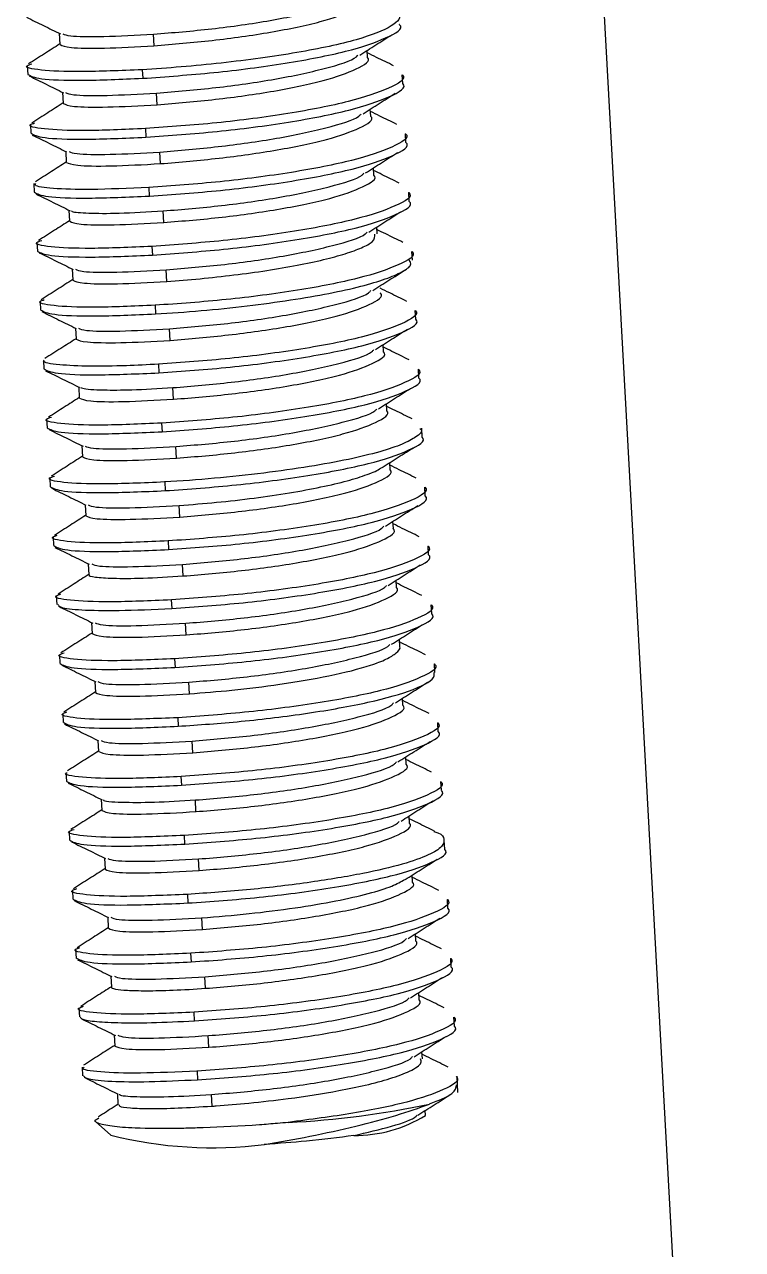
# Model space of a CAD drawing. Header units: millimetres. Extents: x 15 to 589, y 5 to 415.
# Drawn here: x 272.58 to 280.13, y 191.1 to 203.98 of the extents above; entities that cross this region are included whole.
import ezdxf

# ---------------------------------------------------------------- set-up
doc = ezdxf.new("R2010")
doc.units = ezdxf.units.MM

msp = doc.modelspace()

# ---------------------------------------------------------------- linework, layer by layer
at = {"color": 7, "linetype": 'Continuous', "lineweight": 25}
for p, q in [((280.126, 177.608), (278.027, 215.927)), ((272.941, 203.889), (272.947, 203.771)), ((273.937, 203.758), (273.931, 203.88)), ((276.182, 203.637), (276.178, 203.71)), ((272.604, 203.548), (272.609, 203.457)), ((273.813, 203.507), (273.818, 203.416)), ((276.553, 203.363), (276.548, 203.454)), ((272.975, 203.269), (272.981, 203.151)), ((273.971, 203.139), (273.964, 203.261)), ((276.216, 203.018), (276.212, 203.093)), ((272.638, 202.929), (272.643, 202.838)), ((273.847, 202.888), (273.852, 202.797)), ((276.587, 202.743), (276.582, 202.834)), ((273.009, 202.647), (273.015, 202.532)), ((274.005, 202.519), (273.998, 202.641)), ((276.25, 202.398), (276.246, 202.474)), ((272.672, 202.309), (272.677, 202.219)), ((273.881, 202.268), (273.886, 202.177)), ((276.621, 202.124), (276.616, 202.215)), ((273.043, 202.03), (273.049, 201.913)), ((274.039, 201.9), (274.032, 202.022)), ((276.284, 201.78), (276.28, 201.853)), ((272.706, 201.69), (272.711, 201.599)), ((273.915, 201.649), (273.92, 201.558)), ((276.655, 201.505), (276.65, 201.595)), ((273.077, 201.412), (273.083, 201.293)), ((274.073, 201.281), (274.066, 201.403)), ((272.74, 201.071), (272.745, 200.98)), ((273.949, 201.03), (273.954, 200.939)), ((276.689, 200.885), (276.684, 200.976)), ((273.111, 200.79), (273.117, 200.674)), ((274.107, 200.661), (274.1, 200.783)), ((276.352, 200.54), (276.348, 200.617)), ((272.774, 200.451), (272.778, 200.361)), ((273.983, 200.41), (273.988, 200.319)), ((276.723, 200.266), (276.718, 200.357)), ((273.145, 200.171), (273.151, 200.054)), ((274.141, 200.042), (274.134, 200.164)), ((276.386, 199.921), (276.382, 199.996)), ((272.807, 199.832), (272.812, 199.74)), ((274.017, 199.791), (274.022, 199.7)), ((276.757, 199.647), (276.752, 199.738)), ((273.178, 199.554), (273.185, 199.436)), ((274.175, 199.423), (274.168, 199.545)), ((276.42, 199.302), (276.416, 199.375)), ((272.841, 199.213), (272.846, 199.122)), ((274.051, 199.172), (274.056, 199.081)), ((276.79, 199.028), (276.785, 199.118)), ((273.212, 198.933), (273.219, 198.816)), ((274.209, 198.803), (274.202, 198.925)), ((276.454, 198.683), (276.45, 198.758)), ((272.875, 198.594), (272.88, 198.503)), ((274.085, 198.552), (274.09, 198.462)), ((276.824, 198.408), (276.819, 198.499)), ((273.246, 198.312), (273.253, 198.197)), ((274.243, 198.184), (274.236, 198.306)), ((276.488, 198.063), (276.483, 198.139)), ((272.909, 197.974), (272.914, 197.883)), ((274.119, 197.933), (274.124, 197.842)), ((276.858, 197.789), (276.853, 197.88)), ((273.28, 197.695), (273.287, 197.577)), ((274.277, 197.565), (274.27, 197.687)), ((276.521, 197.444), (276.518, 197.517)), ((272.943, 197.355), (272.948, 197.264)), ((274.153, 197.314), (274.158, 197.223)), ((276.892, 197.17), (276.887, 197.26)), ((273.314, 197.076), (273.321, 196.958)), ((274.31, 196.945), (274.304, 197.067)), ((276.555, 196.825), (276.551, 196.899)), ((272.977, 196.736), (272.982, 196.645)), ((274.187, 196.694), (274.192, 196.604)), ((276.926, 196.55), (276.921, 196.641)), ((273.348, 196.454), (273.354, 196.339)), ((274.344, 196.326), (274.338, 196.448)), ((276.589, 196.205), (276.585, 196.281)), ((273.011, 196.116), (273.016, 196.026)), ((274.22, 196.075), (274.225, 195.984)), ((276.96, 195.931), (276.955, 196.022)), ((273.382, 195.836), (273.388, 195.719)), ((274.378, 195.707), (274.372, 195.829)), ((276.623, 195.586), (276.619, 195.66)), ((273.045, 195.497), (273.05, 195.405)), ((274.254, 195.456), (274.259, 195.365)), ((276.994, 195.312), (276.989, 195.402)), ((273.416, 195.218), (273.422, 195.1)), ((274.412, 195.087), (274.406, 195.209)), ((276.657, 194.967), (276.653, 195.04)), ((273.079, 194.878), (273.084, 194.787)), ((274.288, 194.836), (274.293, 194.746)), ((277.028, 194.692), (277.023, 194.783)), ((273.45, 194.597), (273.456, 194.481)), ((274.446, 194.468), (274.439, 194.59)), ((276.691, 194.347), (276.687, 194.423)), ((273.113, 194.258), (273.118, 194.167)), ((274.322, 194.217), (274.327, 194.126)), ((277.062, 194.073), (277.057, 194.164)), ((273.484, 193.977), (273.49, 193.862)), ((274.48, 193.849), (274.473, 193.971)), ((276.725, 193.728), (276.721, 193.804)), ((273.147, 193.639), (273.152, 193.548)), ((274.356, 193.598), (274.361, 193.507)), ((277.096, 193.453), (277.091, 193.545)), ((273.518, 193.36), (273.524, 193.242)), ((274.514, 193.229), (274.507, 193.352)), ((276.759, 193.109), (276.755, 193.182)), ((273.181, 193.02), (273.186, 192.929)), ((274.39, 192.978), (274.395, 192.888)), ((277.134, 192.754), (277.125, 192.925)), ((273.552, 192.741), (273.558, 192.623)), ((274.548, 192.61), (274.541, 192.732)), ((276.792, 192.511), (276.789, 192.564)), ((273.322, 192.447), (273.483, 192.304))]:
    msp.add_line(p, q, dxfattribs=at)
for centre, radius, start, end in [((274.894, 201.754), 9.326, 272.7913, 282.0137), ((276.045, 193.731), 1.43, 269.704, 301.4635), ((274.549, 196.576), 4.403, 255.9958, 277.1589)]:
    msp.add_arc(centre, radius, start, end, dxfattribs=at)
for points, knots in [([(273.932, 203.88), (274.135, 203.897), (274.54, 203.93), (275.18, 204.021), (275.693, 204.132), (275.997, 204.223), (276.037, 204.27), (276.043, 204.277)], [0, 0, 0, 0, 0.23993, 0.479861, 0.719792, 0.959722, 1, 1, 1, 1]), ([(276.383, 204.169), (276.433, 204.147), (276.567, 204.087), (276.47, 203.965), (276.166, 203.844), (275.787, 203.751), (275.444, 203.685), (275.057, 203.626), (274.643, 203.575), (274.217, 203.533), (273.948, 203.516), (273.812, 203.507)], [0, 0, 0, 0, 0.09821, 0.267565, 0.442116, 0.531804, 0.622809, 0.715131, 0.80877, 0.903726, 1, 1, 1, 1]), ([(273.936, 203.758), (274.139, 203.775), (274.546, 203.808), (275.18, 203.898), (275.717, 204.01), (276.049, 204.133), (276.19, 204.22), (276.147, 204.256), (276.147, 204.256)], [0, 0, 0, 0, 0.199492, 0.398984, 0.598478, 0.797971, 0.997465, 1, 1, 1, 1]), ([(272.596, 204.059), (272.656, 204.029), (272.774, 203.971), (272.894, 203.912), (272.954, 203.882)], [0, 0, 0, 0, 0.5002224, 1, 1, 1, 1]), ([(272.977, 203.884), (272.996, 203.876), (273.042, 203.857), (273.382, 203.85), (273.748, 203.87), (273.932, 203.88)], [0, 0, 0, 0, 0.258976, 0.629488, 1, 1, 1, 1]), ([(273.817, 203.416), (274.065, 203.434), (274.562, 203.469), (275.335, 203.57), (275.992, 203.698), (276.398, 203.839), (276.57, 203.94), (276.518, 203.981), (276.517, 203.982)], [0, 0, 0, 0, 0.199498, 0.398998, 0.598496, 0.797996, 0.997496, 1, 1, 1, 1]), ([(276.1, 203.66), (276.156, 203.696), (276.268, 203.767), (276.381, 203.839), (276.437, 203.874)], [0, 0, 0, 0, 0.499873, 1, 1, 1, 1]), ([(272.947, 203.778), (272.893, 203.743), (272.783, 203.673), (272.673, 203.603), (272.617, 203.568)], [0, 0, 0, 0, 0.4884588, 1, 1, 1, 1]), ([(272.949, 203.771), (272.973, 203.759), (273.021, 203.736), (273.385, 203.727), (273.752, 203.748), (273.936, 203.758)], [0, 0, 0, 0, 0.330308, 0.665155, 1, 1, 1, 1]), ([(273.963, 203.261), (274.17, 203.278), (274.582, 203.312), (275.229, 203.404), (275.741, 203.516), (276.04, 203.607), (276.077, 203.654), (276.082, 203.66)], [0, 0, 0, 0, 0.2427, 0.484263, 0.72469, 0.963979, 1, 1, 1, 1]), ([(273.971, 203.139), (274.174, 203.155), (274.581, 203.189), (275.214, 203.279), (275.751, 203.391), (276.083, 203.513), (276.224, 203.6), (276.181, 203.637), (276.181, 203.637)], [0, 0, 0, 0, 0.1994833, 0.3989659, 0.5984494, 0.7979329, 0.997416, 1, 1, 1, 1]), ([(276.457, 203.548), (276.397, 203.578), (276.304, 203.623), (276.212, 203.668), (276.18, 203.684)], [0, 0, 0, 0, 0.649257, 1, 1, 1, 1]), ([(273.812, 203.507), (273.585, 203.497), (273.132, 203.478), (272.72, 203.499), (272.552, 203.534), (272.632, 203.562), (272.652, 203.569)], [0, 0, 0, 0, 0.301508, 0.603015, 0.904523, 1, 1, 1, 1]), ([(272.611, 203.457), (272.64, 203.441), (272.699, 203.407), (273.144, 203.387), (273.593, 203.407), (273.817, 203.416)], [0, 0, 0, 0, 0.330321, 0.665161, 1, 1, 1, 1]), ([(272.625, 203.441), (272.685, 203.412), (272.804, 203.353), (272.924, 203.294), (272.984, 203.264)], [0, 0, 0, 0, 0.500156, 1, 1, 1, 1]), ([(276.546, 203.453), (276.547, 203.453), (276.599, 203.411), (276.427, 203.311), (276.021, 203.17), (275.365, 203.042), (274.592, 202.94), (274.095, 202.905), (273.847, 202.888)], [0, 0, 0, 0, 0.002584, 0.202067, 0.40155, 0.601034, 0.800517, 1, 1, 1, 1]), ([(273.852, 202.797), (274.1, 202.814), (274.596, 202.85), (275.37, 202.951), (276.026, 203.079), (276.432, 203.22), (276.604, 203.32), (276.552, 203.362), (276.551, 203.363)], [0, 0, 0, 0, 0.19948, 0.398959, 0.598438, 0.797918, 0.997397, 1, 1, 1, 1]), ([(273.007, 203.266), (273.026, 203.258), (273.072, 203.238), (273.414, 203.23), (273.78, 203.251), (273.963, 203.261)], [0, 0, 0, 0, 0.268179, 0.634089, 1, 1, 1, 1]), ([(276.136, 203.044), (276.192, 203.08), (276.304, 203.151), (276.417, 203.223), (276.474, 203.259)], [0, 0, 0, 0, 0.4997932, 1, 1, 1, 1]), ([(272.981, 203.157), (272.927, 203.122), (272.817, 203.052), (272.707, 202.982), (272.651, 202.946)], [0, 0, 0, 0, 0.488572, 1, 1, 1, 1]), ([(272.983, 203.151), (273.007, 203.14), (273.055, 203.117), (273.419, 203.108), (273.787, 203.128), (273.971, 203.139)], [0, 0, 0, 0, 0.3306534, 0.6653263, 1, 1, 1, 1]), ([(273.998, 202.641), (274.201, 202.658), (274.607, 202.692), (275.246, 202.782), (275.761, 202.893), (276.068, 202.986), (276.109, 203.035), (276.116, 203.044)], [0, 0, 0, 0, 0.237103, 0.474208, 0.711312, 0.948416, 1, 1, 1, 1]), ([(274.006, 202.519), (274.21, 202.536), (274.617, 202.57), (275.249, 202.66), (275.787, 202.772), (276.118, 202.894), (276.258, 202.981), (276.215, 203.017), (276.215, 203.018)], [0, 0, 0, 0, 0.199581, 0.399163, 0.598744, 0.798325, 0.997907, 1, 1, 1, 1]), ([(276.49, 202.932), (276.43, 202.961), (276.338, 203.006), (276.246, 203.052), (276.213, 203.067)], [0, 0, 0, 0, 0.6481357, 1, 1, 1, 1]), ([(273.847, 202.888), (273.62, 202.878), (273.166, 202.858), (272.755, 202.88), (272.587, 202.914), (272.664, 202.941), (272.681, 202.947)], [0, 0, 0, 0, 0.304297, 0.608594, 0.912892, 1, 1, 1, 1]), ([(272.645, 202.838), (272.674, 202.821), (272.733, 202.787), (273.178, 202.768), (273.627, 202.787), (273.852, 202.797)], [0, 0, 0, 0, 0.330618, 0.665309, 1, 1, 1, 1]), ([(272.657, 202.82), (272.717, 202.791), (272.836, 202.732), (272.956, 202.673), (273.016, 202.644)], [0, 0, 0, 0, 0.5001293, 1, 1, 1, 1]), ([(276.58, 202.834), (276.581, 202.834), (276.633, 202.792), (276.461, 202.692), (276.057, 202.551), (275.401, 202.423), (274.628, 202.321), (274.131, 202.286), (273.883, 202.268)], [0, 0, 0, 0, 0.002093, 0.201674, 0.401256, 0.600838, 0.800419, 1, 1, 1, 1]), ([(273.888, 202.177), (274.136, 202.195), (274.633, 202.23), (275.406, 202.332), (276.062, 202.46), (276.466, 202.601), (276.638, 202.701), (276.586, 202.743), (276.585, 202.743)], [0, 0, 0, 0, 0.1995782, 0.3991569, 0.5987357, 0.7983146, 0.9978935, 1, 1, 1, 1]), ([(273.044, 202.646), (273.063, 202.638), (273.109, 202.618), (273.449, 202.611), (273.815, 202.631), (273.998, 202.641)], [0, 0, 0, 0, 0.260797, 0.630398, 1, 1, 1, 1]), ([(276.162, 202.421), (276.218, 202.457), (276.33, 202.528), (276.442, 202.6), (276.499, 202.636)], [0, 0, 0, 0, 0.4998244, 1, 1, 1, 1]), ([(273.015, 202.536), (272.963, 202.503), (272.854, 202.433), (272.747, 202.365), (272.691, 202.329)], [0, 0, 0, 0, 0.481266, 1, 1, 1, 1]), ([(273.016, 202.532), (273.041, 202.521), (273.089, 202.498), (273.455, 202.489), (273.823, 202.509), (274.006, 202.519)], [0, 0, 0, 0, 0.331095, 0.665548, 1, 1, 1, 1]), ([(274.034, 202.022), (274.237, 202.039), (274.643, 202.072), (275.282, 202.163), (275.795, 202.274), (276.1, 202.365), (276.14, 202.413), (276.146, 202.42)], [0, 0, 0, 0, 0.239113, 0.478226, 0.717338, 0.95645, 1, 1, 1, 1]), ([(274.039, 201.9), (274.242, 201.917), (274.649, 201.95), (275.282, 202.04), (275.82, 202.152), (276.151, 202.275), (276.292, 202.361), (276.249, 202.398), (276.249, 202.398)], [0, 0, 0, 0, 0.199542, 0.399085, 0.598629, 0.798174, 0.997719, 1, 1, 1, 1]), ([(276.515, 202.315), (276.455, 202.344), (276.366, 202.388), (276.277, 202.432), (276.247, 202.446)], [0, 0, 0, 0, 0.6694887, 1, 1, 1, 1]), ([(272.678, 202.219), (272.708, 202.202), (272.768, 202.168), (273.214, 202.149), (273.663, 202.168), (273.888, 202.177)], [0, 0, 0, 0, 0.331133, 0.665568, 1, 1, 1, 1]), ([(273.883, 202.268), (273.669, 202.259), (273.256, 202.241), (272.861, 202.255), (272.674, 202.281), (272.689, 202.304), (272.694, 202.311)], [0, 0, 0, 0, 0.313823, 0.608284, 0.883346, 1, 1, 1, 1]), ([(272.697, 202.2), (272.757, 202.171), (272.876, 202.112), (272.995, 202.053), (273.055, 202.024)], [0, 0, 0, 0, 0.500215, 1, 1, 1, 1]), ([(276.614, 202.215), (276.615, 202.215), (276.667, 202.173), (276.495, 202.073), (276.09, 201.932), (275.433, 201.804), (274.66, 201.702), (274.163, 201.667), (273.915, 201.649)], [0, 0, 0, 0, 0.00222, 0.201775, 0.40133, 0.600887, 0.800442, 1, 1, 1, 1]), ([(273.92, 201.558), (274.168, 201.576), (274.665, 201.611), (275.438, 201.712), (276.095, 201.84), (276.5, 201.981), (276.672, 202.082), (276.62, 202.123), (276.619, 202.124)], [0, 0, 0, 0, 0.1995571, 0.3991157, 0.5986747, 0.7982339, 0.9977929, 1, 1, 1, 1]), ([(273.069, 202.024), (273.07, 202.021), (273.079, 202.009), (273.24, 201.997), (273.555, 201.994), (273.871, 202.013), (274.034, 202.022)], [0, 0, 0, 0, 0.0811991, 0.3692098, 0.6754873, 1, 1, 1, 1]), ([(276.197, 201.8), (276.253, 201.835), (276.364, 201.906), (276.477, 201.978), (276.533, 202.014)], [0, 0, 0, 0, 0.4998748, 1, 1, 1, 1]), ([(273.049, 201.919), (272.996, 201.885), (272.887, 201.816), (272.778, 201.746), (272.722, 201.711)], [0, 0, 0, 0, 0.484322, 1, 1, 1, 1]), ([(273.051, 201.913), (273.075, 201.901), (273.123, 201.878), (273.487, 201.869), (273.855, 201.89), (274.039, 201.9)], [0, 0, 0, 0, 0.330418, 0.665209, 1, 1, 1, 1]), ([(276.554, 201.691), (276.494, 201.721), (276.403, 201.766), (276.312, 201.81), (276.281, 201.826)], [0, 0, 0, 0, 0.658846, 1, 1, 1, 1]), ([(273.915, 201.649), (273.688, 201.639), (273.234, 201.62), (272.821, 201.641), (272.654, 201.677), (272.736, 201.705), (272.756, 201.712)], [0, 0, 0, 0, 0.299721, 0.599444, 0.899167, 1, 1, 1, 1]), ([(274.066, 201.403), (274.269, 201.42), (274.675, 201.453), (275.315, 201.544), (275.828, 201.655), (276.132, 201.746), (276.172, 201.793), (276.178, 201.799)], [0, 0, 0, 0, 0.240051, 0.480099, 0.720148, 0.960195, 1, 1, 1, 1]), ([(274.072, 201.281), (274.187, 201.289), (274.415, 201.307), (274.776, 201.347), (275.124, 201.394), (275.445, 201.449), (275.725, 201.509), (275.956, 201.571), (276.127, 201.635), (276.263, 201.706), (276.26, 201.752), (276.259, 201.778)], [0, 0, 0, 0, 0.115308, 0.228547, 0.339717, 0.448819, 0.555851, 0.660813, 0.763705, 0.864524, 1, 1, 1, 1]), ([(272.713, 201.599), (272.742, 201.582), (272.801, 201.549), (273.246, 201.529), (273.695, 201.548), (273.92, 201.558)], [0, 0, 0, 0, 0.330444, 0.6652213, 1, 1, 1, 1]), ([(272.73, 201.583), (272.789, 201.553), (272.908, 201.495), (273.028, 201.436), (273.088, 201.406)], [0, 0, 0, 0, 0.500186, 1, 1, 1, 1]), ([(276.648, 201.595), (276.648, 201.595), (276.701, 201.553), (276.528, 201.453), (276.122, 201.312), (275.466, 201.184), (274.692, 201.082), (274.196, 201.047), (273.948, 201.03)], [0, 0, 0, 0, 0.002763, 0.202211, 0.401659, 0.601106, 0.800553, 1, 1, 1, 1]), ([(273.952, 200.939), (274.111, 200.949), (274.424, 200.97), (274.915, 201.021), (275.374, 201.083), (275.782, 201.153), (276.12, 201.228), (276.381, 201.306), (276.55, 201.381), (276.656, 201.449), (276.632, 201.487), (276.622, 201.503)], [0, 0, 0, 0, 0.129624, 0.25528, 0.376965, 0.494679, 0.608418, 0.718183, 0.823969, 0.925778, 1, 1, 1, 1]), ([(273.083, 201.3), (273.028, 201.265), (272.917, 201.194), (272.807, 201.124), (272.751, 201.088)], [0, 0, 0, 0, 0.4908068, 1, 1, 1, 1]), ([(273.11, 201.408), (273.129, 201.4), (273.175, 201.38), (273.517, 201.372), (273.883, 201.393), (274.066, 201.403)], [0, 0, 0, 0, 0.264907, 0.632454, 1, 1, 1, 1]), ([(276.239, 201.186), (276.295, 201.222), (276.408, 201.293), (276.521, 201.365), (276.577, 201.401)], [0, 0, 0, 0, 0.499819, 1, 1, 1, 1]), ([(273.085, 201.294), (273.109, 201.282), (273.157, 201.259), (273.521, 201.25), (273.888, 201.27), (274.072, 201.281)], [0, 0, 0, 0, 0.330371, 0.665186, 1, 1, 1, 1]), ([(274.099, 200.783), (274.302, 200.8), (274.708, 200.833), (275.347, 200.924), (275.862, 201.035), (276.169, 201.128), (276.21, 201.177), (276.218, 201.185)], [0, 0, 0, 0, 0.23718, 0.474362, 0.711543, 0.948725, 1, 1, 1, 1]), ([(276.595, 201.071), (276.535, 201.101), (276.442, 201.147), (276.349, 201.192), (276.315, 201.209)], [0, 0, 0, 0, 0.642438, 1, 1, 1, 1]), ([(273.948, 201.03), (273.721, 201.02), (273.267, 201.001), (272.856, 201.022), (272.688, 201.056), (272.766, 201.083), (272.783, 201.09)], [0, 0, 0, 0, 0.304076, 0.60815, 0.912225, 1, 1, 1, 1]), ([(274.108, 200.661), (274.311, 200.678), (274.718, 200.712), (275.351, 200.802), (275.888, 200.914), (276.219, 201.036), (276.36, 201.123), (276.317, 201.159), (276.317, 201.16)], [0, 0, 0, 0, 0.199544, 0.39909, 0.598636, 0.798181, 0.997726, 1, 1, 1, 1]), ([(272.747, 200.98), (272.776, 200.963), (272.835, 200.93), (273.279, 200.91), (273.728, 200.929), (273.952, 200.939)], [0, 0, 0, 0, 0.330353, 0.665176, 1, 1, 1, 1]), ([(272.758, 200.964), (272.817, 200.934), (272.937, 200.875), (273.057, 200.816), (273.117, 200.787)], [0, 0, 0, 0, 0.500127, 1, 1, 1, 1]), ([(276.682, 200.976), (276.683, 200.976), (276.735, 200.934), (276.563, 200.834), (276.158, 200.693), (275.502, 200.565), (274.729, 200.463), (274.232, 200.428), (273.984, 200.41)], [0, 0, 0, 0, 0.002274, 0.201819, 0.401364, 0.600909, 0.800454, 1, 1, 1, 1]), ([(273.143, 200.789), (273.162, 200.78), (273.208, 200.76), (273.55, 200.753), (273.916, 200.773), (274.099, 200.783)], [0, 0, 0, 0, 0.267515, 0.633759, 1, 1, 1, 1]), ([(273.989, 200.319), (274.237, 200.337), (274.734, 200.372), (275.507, 200.474), (276.163, 200.602), (276.568, 200.743), (276.74, 200.843), (276.688, 200.885), (276.687, 200.885)], [0, 0, 0, 0, 0.19954, 0.399081, 0.59862, 0.79816, 0.9977, 1, 1, 1, 1]), ([(273.117, 200.678), (273.064, 200.644), (272.955, 200.575), (272.846, 200.506), (272.79, 200.47)], [0, 0, 0, 0, 0.483848, 1, 1, 1, 1]), ([(273.118, 200.674), (273.142, 200.663), (273.191, 200.64), (273.556, 200.631), (273.924, 200.651), (274.108, 200.661)], [0, 0, 0, 0, 0.33108, 0.66554, 1, 1, 1, 1]), ([(276.267, 200.565), (276.323, 200.601), (276.435, 200.672), (276.548, 200.744), (276.604, 200.78)], [0, 0, 0, 0, 0.4997986, 1, 1, 1, 1]), ([(274.135, 200.164), (274.338, 200.181), (274.744, 200.214), (275.383, 200.305), (275.897, 200.416), (276.203, 200.508), (276.243, 200.557), (276.25, 200.565)], [0, 0, 0, 0, 0.238035, 0.47607, 0.714105, 0.952139, 1, 1, 1, 1]), ([(274.142, 200.042), (274.345, 200.059), (274.752, 200.092), (275.385, 200.182), (275.922, 200.294), (276.253, 200.417), (276.394, 200.504), (276.351, 200.54), (276.351, 200.54)], [0, 0, 0, 0, 0.199592, 0.399185, 0.598777, 0.798371, 0.997965, 1, 1, 1, 1]), ([(276.619, 200.457), (276.559, 200.486), (276.469, 200.531), (276.379, 200.575), (276.349, 200.59)], [0, 0, 0, 0, 0.66319, 1, 1, 1, 1]), ([(273.984, 200.41), (273.869, 200.404), (273.606, 200.391), (273.231, 200.387), (272.904, 200.402), (272.763, 200.428), (272.779, 200.449), (272.781, 200.452)], [0, 0, 0, 0, 0.16683, 0.381533, 0.643937, 0.953837, 1, 1, 1, 1]), ([(272.78, 200.361), (272.81, 200.344), (272.87, 200.31), (273.315, 200.291), (273.764, 200.31), (273.989, 200.319)], [0, 0, 0, 0, 0.331057, 0.66553, 1, 1, 1, 1]), ([(272.796, 200.342), (272.856, 200.313), (272.975, 200.254), (273.095, 200.195), (273.155, 200.166)], [0, 0, 0, 0, 0.500196, 1, 1, 1, 1]), ([(276.716, 200.357), (276.717, 200.356), (276.769, 200.315), (276.597, 200.215), (276.192, 200.074), (275.536, 199.946), (274.763, 199.844), (274.266, 199.809), (274.018, 199.791)], [0, 0, 0, 0, 0.001974, 0.201579, 0.401184, 0.600789, 0.800394, 1, 1, 1, 1]), ([(273.165, 200.166), (273.171, 200.163), (273.196, 200.149), (273.371, 200.138), (273.701, 200.139), (273.984, 200.155), (274.135, 200.164)], [0, 0, 0, 0, 0.1013476, 0.4368347, 0.6988344, 1, 1, 1, 1]), ([(274.023, 199.7), (274.271, 199.718), (274.768, 199.753), (275.541, 199.855), (276.197, 199.982), (276.602, 200.124), (276.774, 200.224), (276.722, 200.265), (276.721, 200.266)], [0, 0, 0, 0, 0.1995947, 0.3991894, 0.5987847, 0.7983812, 0.9979777, 1, 1, 1, 1]), ([(276.297, 199.942), (276.353, 199.977), (276.464, 200.049), (276.577, 200.12), (276.633, 200.156)], [0, 0, 0, 0, 0.499871, 1, 1, 1, 1]), ([(273.151, 200.06), (273.098, 200.026), (272.99, 199.957), (272.882, 199.889), (272.826, 199.853)], [0, 0, 0, 0, 0.481608, 1, 1, 1, 1]), ([(273.152, 200.054), (273.176, 200.043), (273.225, 200.02), (273.59, 200.011), (273.958, 200.032), (274.142, 200.042)], [0, 0, 0, 0, 0.330773, 0.665385, 1, 1, 1, 1]), ([(274.169, 199.545), (274.372, 199.562), (274.778, 199.595), (275.417, 199.686), (275.931, 199.797), (276.234, 199.887), (276.274, 199.934), (276.28, 199.941)], [0, 0, 0, 0, 0.2400696, 0.4801393, 0.7202078, 0.960277, 1, 1, 1, 1]), ([(274.173, 199.423), (274.377, 199.439), (274.783, 199.473), (275.417, 199.563), (275.955, 199.675), (276.287, 199.797), (276.428, 199.884), (276.385, 199.921), (276.384, 199.921)], [0, 0, 0, 0, 0.199476, 0.398952, 0.598428, 0.797905, 0.997382, 1, 1, 1, 1]), ([(276.652, 199.835), (276.592, 199.865), (276.502, 199.909), (276.413, 199.953), (276.383, 199.968)], [0, 0, 0, 0, 0.667307, 1, 1, 1, 1]), ([(274.018, 199.791), (273.791, 199.781), (273.337, 199.762), (272.924, 199.783), (272.756, 199.818), (272.837, 199.847), (272.858, 199.854)], [0, 0, 0, 0, 0.2997225, 0.5994462, 0.8991714, 1, 1, 1, 1]), ([(272.814, 199.741), (272.844, 199.724), (272.903, 199.69), (273.349, 199.671), (273.798, 199.69), (274.023, 199.7)], [0, 0, 0, 0, 0.330797, 0.6653969, 1, 1, 1, 1]), ([(272.833, 199.724), (272.893, 199.694), (273.012, 199.636), (273.131, 199.577), (273.191, 199.547)], [0, 0, 0, 0, 0.500214, 1, 1, 1, 1]), ([(276.734, 199.736), (276.74, 199.73), (276.769, 199.703), (276.695, 199.646), (276.56, 199.569), (276.319, 199.488), (275.988, 199.408), (275.571, 199.331), (275.088, 199.263), (274.56, 199.206), (274.222, 199.183), (274.049, 199.172)], [0, 0, 0, 0, 0.028227, 0.130787, 0.238757, 0.352134, 0.470914, 0.595095, 0.724671, 0.859641, 1, 1, 1, 1]), ([(274.054, 199.081), (274.303, 199.098), (274.799, 199.134), (275.573, 199.235), (276.23, 199.363), (276.635, 199.504), (276.807, 199.604), (276.755, 199.646), (276.755, 199.647)], [0, 0, 0, 0, 0.199482, 0.398964, 0.598445, 0.797927, 0.99741, 1, 1, 1, 1]), ([(273.214, 199.549), (273.233, 199.541), (273.279, 199.522), (273.619, 199.514), (273.986, 199.535), (274.169, 199.545)], [0, 0, 0, 0, 0.2602933, 0.6301475, 1, 1, 1, 1]), ([(276.338, 199.325), (276.394, 199.361), (276.506, 199.432), (276.619, 199.504), (276.675, 199.539)], [0, 0, 0, 0, 0.499868, 1, 1, 1, 1]), ([(273.184, 199.442), (273.13, 199.408), (273.02, 199.338), (272.91, 199.268), (272.854, 199.232)], [0, 0, 0, 0, 0.4889155, 1, 1, 1, 1]), ([(273.186, 199.436), (273.21, 199.424), (273.258, 199.401), (273.622, 199.392), (273.99, 199.412), (274.173, 199.423)], [0, 0, 0, 0, 0.3302884, 0.6651448, 1, 1, 1, 1]), ([(274.201, 198.925), (274.331, 198.936), (274.586, 198.955), (274.988, 199.001), (275.363, 199.056), (275.697, 199.118), (275.976, 199.183), (276.183, 199.25), (276.301, 199.298), (276.329, 199.323), (276.332, 199.326)], [0, 0, 0, 0, 0.1545653, 0.3044252, 0.4495754, 0.5900157, 0.7257432, 0.8567543, 0.983049, 1, 1, 1, 1]), ([(274.209, 198.803), (274.412, 198.82), (274.818, 198.854), (275.452, 198.944), (275.989, 199.056), (276.321, 199.178), (276.462, 199.265), (276.419, 199.302), (276.418, 199.302)], [0, 0, 0, 0, 0.199495, 0.398991, 0.5984872, 0.7979839, 0.9974793, 1, 1, 1, 1]), ([(276.695, 199.213), (276.635, 199.242), (276.542, 199.288), (276.45, 199.333), (276.417, 199.349)], [0, 0, 0, 0, 0.64689, 1, 1, 1, 1]), ([(274.049, 199.172), (273.823, 199.162), (273.369, 199.143), (272.957, 199.164), (272.79, 199.199), (272.87, 199.227), (272.889, 199.233)], [0, 0, 0, 0, 0.3017039, 0.6034088, 0.9051126, 1, 1, 1, 1]), ([(272.848, 199.122), (272.878, 199.105), (272.937, 199.072), (273.381, 199.052), (273.83, 199.071), (274.054, 199.081)], [0, 0, 0, 0, 0.330294, 0.665147, 1, 1, 1, 1]), ([(276.784, 199.118), (276.784, 199.118), (276.836, 199.076), (276.664, 198.976), (276.259, 198.835), (275.603, 198.707), (274.829, 198.605), (274.333, 198.57), (274.085, 198.552)], [0, 0, 0, 0, 0.002521, 0.202016, 0.401512, 0.601009, 0.800505, 1, 1, 1, 1]), ([(272.862, 199.106), (272.921, 199.077), (273.04, 199.018), (273.161, 198.959), (273.221, 198.929)], [0, 0, 0, 0, 0.50015, 1, 1, 1, 1]), ([(274.089, 198.462), (274.338, 198.479), (274.834, 198.514), (275.607, 198.616), (276.264, 198.744), (276.669, 198.885), (276.841, 198.985), (276.789, 199.027), (276.789, 199.027)], [0, 0, 0, 0, 0.1994909, 0.3989813, 0.5984731, 0.7979641, 0.9974553, 1, 1, 1, 1]), ([(273.244, 198.931), (273.264, 198.922), (273.31, 198.903), (273.651, 198.895), (274.018, 198.915), (274.201, 198.925)], [0, 0, 0, 0, 0.2685497, 0.634273, 1, 1, 1, 1]), ([(276.372, 198.709), (276.429, 198.744), (276.541, 198.816), (276.654, 198.888), (276.71, 198.924)], [0, 0, 0, 0, 0.499797, 1, 1, 1, 1]), ([(273.218, 198.821), (273.165, 198.787), (273.055, 198.717), (272.945, 198.647), (272.889, 198.611)], [0, 0, 0, 0, 0.487554, 1, 1, 1, 1]), ([(273.22, 198.816), (273.244, 198.805), (273.293, 198.782), (273.657, 198.773), (274.025, 198.793), (274.209, 198.803)], [0, 0, 0, 0, 0.3307568, 0.6653773, 1, 1, 1, 1]), ([(276.727, 198.596), (276.667, 198.626), (276.575, 198.671), (276.483, 198.716), (276.451, 198.732)], [0, 0, 0, 0, 0.648594, 1, 1, 1, 1]), ([(274.085, 198.552), (273.858, 198.543), (273.404, 198.523), (272.992, 198.544), (272.824, 198.579), (272.901, 198.606), (272.919, 198.612)], [0, 0, 0, 0, 0.304104, 0.608208, 0.912312, 1, 1, 1, 1]), ([(274.236, 198.306), (274.439, 198.323), (274.844, 198.356), (275.483, 198.447), (275.999, 198.558), (276.305, 198.651), (276.346, 198.7), (276.353, 198.708)], [0, 0, 0, 0, 0.237223, 0.474446, 0.711669, 0.948892, 1, 1, 1, 1]), ([(274.244, 198.184), (274.447, 198.201), (274.854, 198.234), (275.487, 198.325), (276.024, 198.436), (276.355, 198.559), (276.496, 198.646), (276.453, 198.682), (276.452, 198.683)], [0, 0, 0, 0, 0.1995863, 0.3991725, 0.5987586, 0.7983457, 0.9979324, 1, 1, 1, 1]), ([(272.882, 198.503), (272.912, 198.486), (272.971, 198.452), (273.416, 198.433), (273.865, 198.452), (274.089, 198.462)], [0, 0, 0, 0, 0.330719, 0.6653588, 1, 1, 1, 1]), ([(272.894, 198.485), (272.954, 198.456), (273.074, 198.397), (273.194, 198.338), (273.254, 198.308)], [0, 0, 0, 0, 0.500147, 1, 1, 1, 1]), ([(276.818, 198.499), (276.818, 198.498), (276.871, 198.457), (276.699, 198.357), (276.294, 198.216), (275.638, 198.088), (274.865, 197.986), (274.369, 197.951), (274.12, 197.933)], [0, 0, 0, 0, 0.002067, 0.201654, 0.40124, 0.600827, 0.800413, 1, 1, 1, 1]), ([(274.125, 197.842), (274.374, 197.86), (274.87, 197.895), (275.643, 197.997), (276.299, 198.125), (276.704, 198.266), (276.876, 198.366), (276.823, 198.408), (276.823, 198.408)], [0, 0, 0, 0, 0.199585, 0.39917, 0.598755, 0.798339, 0.997925, 1, 1, 1, 1]), ([(273.282, 198.31), (273.301, 198.302), (273.347, 198.283), (273.687, 198.276), (274.053, 198.296), (274.236, 198.306)], [0, 0, 0, 0, 0.26051, 0.630256, 1, 1, 1, 1]), ([(276.399, 198.085), (276.455, 198.121), (276.567, 198.192), (276.679, 198.264), (276.735, 198.3)], [0, 0, 0, 0, 0.499835, 1, 1, 1, 1]), ([(273.252, 198.201), (273.2, 198.168), (273.092, 198.098), (272.984, 198.03), (272.928, 197.994)], [0, 0, 0, 0, 0.480957, 1, 1, 1, 1]), ([(273.258, 198.197), (273.256, 198.196), (273.24, 198.186), (273.312, 198.171), (273.495, 198.158), (273.81, 198.158), (274.097, 198.175), (274.244, 198.184)], [0, 0, 0, 0, 0.023439, 0.248484, 0.486267, 0.736777, 1, 1, 1, 1]), ([(274.271, 197.687), (274.474, 197.704), (274.88, 197.737), (275.519, 197.828), (276.033, 197.939), (276.337, 198.03), (276.377, 198.077), (276.383, 198.085)], [0, 0, 0, 0, 0.239402, 0.478805, 0.718206, 0.957609, 1, 1, 1, 1]), ([(276.752, 197.979), (276.692, 198.009), (276.603, 198.053), (276.514, 198.096), (276.485, 198.111)], [0, 0, 0, 0, 0.670308, 1, 1, 1, 1]), ([(274.12, 197.933), (273.893, 197.923), (273.44, 197.904), (273.026, 197.925), (272.858, 197.96), (272.938, 197.988), (272.958, 197.995)], [0, 0, 0, 0, 0.3006811, 0.6013625, 0.9020443, 1, 1, 1, 1]), ([(274.276, 197.565), (274.479, 197.581), (274.886, 197.615), (275.519, 197.705), (276.057, 197.817), (276.389, 197.939), (276.53, 198.026), (276.487, 198.063), (276.486, 198.063)], [0, 0, 0, 0, 0.199535, 0.399071, 0.598608, 0.798145, 0.997683, 1, 1, 1, 1]), ([(272.927, 197.884), (272.932, 197.874), (272.943, 197.849), (273.161, 197.825), (273.55, 197.816), (273.93, 197.833), (274.125, 197.842)], [0, 0, 0, 0, 0.188592, 0.443302, 0.71378, 1, 1, 1, 1]), ([(272.935, 197.865), (272.995, 197.836), (273.113, 197.777), (273.233, 197.718), (273.293, 197.689)], [0, 0, 0, 0, 0.500232, 1, 1, 1, 1]), ([(276.852, 197.88), (276.852, 197.88), (276.904, 197.838), (276.732, 197.738), (276.327, 197.597), (275.67, 197.469), (274.897, 197.367), (274.4, 197.331), (274.152, 197.314)], [0, 0, 0, 0, 0.002258, 0.201804, 0.40135, 0.600899, 0.800449, 1, 1, 1, 1]), ([(274.157, 197.223), (274.405, 197.24), (274.902, 197.276), (275.675, 197.377), (276.332, 197.505), (276.737, 197.646), (276.909, 197.746), (276.857, 197.788), (276.857, 197.788)], [0, 0, 0, 0, 0.1995382, 0.3990765, 0.5986154, 0.7981547, 0.997694, 1, 1, 1, 1]), ([(273.286, 197.584), (273.233, 197.55), (273.123, 197.48), (273.014, 197.411), (272.958, 197.375)], [0, 0, 0, 0, 0.485794, 1, 1, 1, 1]), ([(273.288, 197.578), (273.312, 197.566), (273.36, 197.543), (273.724, 197.534), (274.092, 197.554), (274.276, 197.565)], [0, 0, 0, 0, 0.330347, 0.665173, 1, 1, 1, 1]), ([(273.318, 197.691), (273.337, 197.683), (273.383, 197.663), (273.722, 197.656), (274.088, 197.677), (274.271, 197.687)], [0, 0, 0, 0, 0.256488, 0.628246, 1, 1, 1, 1]), ([(276.436, 197.466), (276.492, 197.501), (276.604, 197.572), (276.716, 197.644), (276.773, 197.679)], [0, 0, 0, 0, 0.4998878, 1, 1, 1, 1]), ([(274.303, 197.067), (274.506, 197.084), (274.912, 197.118), (275.552, 197.209), (276.066, 197.32), (276.37, 197.411), (276.411, 197.458), (276.417, 197.466)], [0, 0, 0, 0, 0.239556, 0.479109, 0.718661, 0.958208, 1, 1, 1, 1]), ([(274.309, 196.945), (274.456, 196.957), (274.766, 196.981), (275.284, 197.045), (275.807, 197.134), (276.175, 197.227), (276.39, 197.31), (276.49, 197.375), (276.534, 197.421), (276.52, 197.443), (276.519, 197.444)], [0, 0, 0, 0, 0.146176, 0.3074698, 0.4838435, 0.6752587, 0.7771001, 0.8827428, 0.9921889, 1, 1, 1, 1]), ([(276.793, 197.356), (276.733, 197.385), (276.641, 197.43), (276.55, 197.475), (276.519, 197.491)], [0, 0, 0, 0, 0.655874, 1, 1, 1, 1]), ([(274.152, 197.314), (273.925, 197.304), (273.472, 197.285), (273.059, 197.306), (272.891, 197.341), (272.973, 197.369), (272.993, 197.376)], [0, 0, 0, 0, 0.300349, 0.600698, 0.901048, 1, 1, 1, 1]), ([(272.95, 197.264), (272.979, 197.247), (273.039, 197.213), (273.483, 197.194), (273.932, 197.213), (274.157, 197.223)], [0, 0, 0, 0, 0.330373, 0.665186, 1, 1, 1, 1]), ([(272.966, 197.248), (273.026, 197.218), (273.145, 197.16), (273.265, 197.1), (273.325, 197.071)], [0, 0, 0, 0, 0.500179, 1, 1, 1, 1]), ([(276.885, 197.26), (276.886, 197.259), (276.938, 197.218), (276.766, 197.117), (276.36, 196.976), (275.703, 196.849), (274.93, 196.747), (274.433, 196.712), (274.185, 196.694)], [0, 0, 0, 0, 0.002741, 0.202193, 0.401645, 0.601098, 0.800549, 1, 1, 1, 1]), ([(273.347, 197.073), (273.366, 197.064), (273.412, 197.045), (273.754, 197.037), (274.12, 197.057), (274.303, 197.067)], [0, 0, 0, 0, 0.266133, 0.633067, 1, 1, 1, 1]), ([(274.19, 196.604), (274.409, 196.619), (274.856, 196.65), (275.573, 196.738), (276.225, 196.855), (276.705, 196.992), (276.896, 197.102), (276.884, 197.158), (276.882, 197.169)], [0, 0, 0, 0, 0.1772032, 0.3607235, 0.5505546, 0.7466878, 0.9491174, 1, 1, 1, 1]), ([(276.476, 196.851), (276.533, 196.887), (276.645, 196.958), (276.758, 197.03), (276.814, 197.066)], [0, 0, 0, 0, 0.499812, 1, 1, 1, 1]), ([(273.32, 196.964), (273.266, 196.93), (273.155, 196.859), (273.045, 196.789), (272.989, 196.753)], [0, 0, 0, 0, 0.490277, 1, 1, 1, 1]), ([(273.322, 196.958), (273.346, 196.947), (273.394, 196.924), (273.758, 196.915), (274.126, 196.935), (274.309, 196.945)], [0, 0, 0, 0, 0.33044, 0.66522, 1, 1, 1, 1]), ([(274.337, 196.448), (274.539, 196.465), (274.945, 196.498), (275.584, 196.589), (276.1, 196.699), (276.407, 196.792), (276.448, 196.841), (276.455, 196.85)], [0, 0, 0, 0, 0.2371136, 0.4742296, 0.7113454, 0.9484624, 1, 1, 1, 1]), ([(274.346, 196.326), (274.549, 196.343), (274.956, 196.376), (275.588, 196.467), (276.126, 196.578), (276.457, 196.701), (276.597, 196.788), (276.555, 196.824), (276.554, 196.825)], [0, 0, 0, 0, 0.199558, 0.399117, 0.598675, 0.798234, 0.997791, 1, 1, 1, 1]), ([(276.832, 196.737), (276.772, 196.766), (276.679, 196.812), (276.586, 196.857), (276.553, 196.874)], [0, 0, 0, 0, 0.643669, 1, 1, 1, 1]), ([(274.185, 196.694), (273.959, 196.685), (273.505, 196.665), (273.094, 196.687), (272.926, 196.721), (273.003, 196.748), (273.02, 196.754)], [0, 0, 0, 0, 0.304202, 0.608402, 0.912604, 1, 1, 1, 1]), ([(272.984, 196.645), (273.013, 196.628), (273.073, 196.594), (273.517, 196.575), (273.966, 196.594), (274.19, 196.604)], [0, 0, 0, 0, 0.330415, 0.665207, 1, 1, 1, 1]), ([(272.995, 196.628), (273.055, 196.599), (273.174, 196.54), (273.295, 196.481), (273.355, 196.451)], [0, 0, 0, 0, 0.50013, 1, 1, 1, 1]), ([(276.92, 196.641), (276.92, 196.64), (276.972, 196.599), (276.8, 196.499), (276.396, 196.358), (275.74, 196.23), (274.967, 196.128), (274.47, 196.093), (274.222, 196.075)], [0, 0, 0, 0, 0.002208, 0.201766, 0.401325, 0.600883, 0.800442, 1, 1, 1, 1]), ([(274.227, 195.984), (274.475, 196.002), (274.972, 196.037), (275.745, 196.139), (276.401, 196.267), (276.805, 196.408), (276.977, 196.508), (276.925, 196.55), (276.924, 196.55)], [0, 0, 0, 0, 0.199555, 0.399108, 0.598662, 0.798215, 0.997769, 1, 1, 1, 1]), ([(273.381, 196.453), (273.401, 196.445), (273.446, 196.425), (273.787, 196.418), (274.154, 196.438), (274.337, 196.448)], [0, 0, 0, 0, 0.265527, 0.632763, 1, 1, 1, 1]), ([(276.503, 196.229), (276.559, 196.265), (276.671, 196.336), (276.784, 196.408), (276.841, 196.444)], [0, 0, 0, 0, 0.499808, 1, 1, 1, 1]), ([(273.354, 196.343), (273.302, 196.309), (273.193, 196.24), (273.085, 196.171), (273.029, 196.135)], [0, 0, 0, 0, 0.482869, 1, 1, 1, 1]), ([(273.356, 196.339), (273.38, 196.328), (273.429, 196.304), (273.794, 196.295), (274.162, 196.316), (274.346, 196.326)], [0, 0, 0, 0, 0.331128, 0.665566, 1, 1, 1, 1]), ([(274.373, 195.829), (274.576, 195.846), (274.981, 195.879), (275.62, 195.97), (276.135, 196.081), (276.44, 196.173), (276.48, 196.221), (276.487, 196.229)], [0, 0, 0, 0, 0.238358, 0.476716, 0.715073, 0.95343, 1, 1, 1, 1]), ([(274.379, 195.707), (274.582, 195.723), (274.989, 195.757), (275.622, 195.847), (276.16, 195.959), (276.491, 196.081), (276.632, 196.168), (276.589, 196.205), (276.588, 196.205)], [0, 0, 0, 0, 0.1995846, 0.3991704, 0.5987558, 0.7983428, 0.9979297, 1, 1, 1, 1]), ([(276.856, 196.122), (276.796, 196.151), (276.706, 196.195), (276.617, 196.239), (276.587, 196.254)], [0, 0, 0, 0, 0.665161, 1, 1, 1, 1]), ([(274.222, 196.075), (274.005, 196.066), (273.568, 196.046), (273.16, 196.065), (272.973, 196.093), (273.019, 196.115), (273.023, 196.116)], [0, 0, 0, 0, 0.318617, 0.641745, 0.969383, 1, 1, 1, 1]), ([(273.017, 196.026), (273.047, 196.009), (273.107, 195.975), (273.553, 195.955), (274.002, 195.975), (274.227, 195.984)], [0, 0, 0, 0, 0.331112, 0.665557, 1, 1, 1, 1]), ([(276.954, 196.022), (276.954, 196.021), (277.006, 195.98), (276.835, 195.88), (276.43, 195.738), (275.773, 195.61), (275, 195.509), (274.503, 195.473), (274.255, 195.456)], [0, 0, 0, 0, 0.0020098, 0.2016079, 0.4012053, 0.6008032, 0.800401, 1, 1, 1, 1]), ([(273.035, 196.007), (273.094, 195.977), (273.213, 195.919), (273.333, 195.86), (273.393, 195.83)], [0, 0, 0, 0, 0.50021, 1, 1, 1, 1]), ([(274.26, 195.365), (274.508, 195.383), (275.005, 195.418), (275.778, 195.519), (276.435, 195.647), (276.839, 195.788), (277.011, 195.888), (276.959, 195.93), (276.959, 195.93)], [0, 0, 0, 0, 0.199587, 0.399175, 0.598765, 0.798353, 0.997942, 1, 1, 1, 1]), ([(273.405, 195.83), (273.405, 195.829), (273.396, 195.816), (273.579, 195.804), (273.91, 195.802), (274.222, 195.82), (274.373, 195.829)], [0, 0, 0, 0, 0.036345, 0.378589, 0.699821, 1, 1, 1, 1]), ([(276.535, 195.606), (276.59, 195.642), (276.702, 195.713), (276.814, 195.785), (276.871, 195.821)], [0, 0, 0, 0, 0.499868, 1, 1, 1, 1]), ([(273.388, 195.725), (273.336, 195.691), (273.227, 195.622), (273.119, 195.553), (273.063, 195.518)], [0, 0, 0, 0, 0.482287, 1, 1, 1, 1]), ([(273.39, 195.719), (273.414, 195.707), (273.462, 195.684), (273.827, 195.676), (274.195, 195.696), (274.379, 195.707)], [0, 0, 0, 0, 0.330667, 0.665333, 1, 1, 1, 1]), ([(276.89, 195.499), (276.83, 195.529), (276.74, 195.573), (276.651, 195.618), (276.621, 195.632)], [0, 0, 0, 0, 0.665138, 1, 1, 1, 1]), ([(274.255, 195.456), (274.028, 195.446), (273.574, 195.427), (273.161, 195.448), (272.993, 195.483), (273.075, 195.512), (273.096, 195.519)], [0, 0, 0, 0, 0.29964, 0.599279, 0.89892, 1, 1, 1, 1]), ([(274.406, 195.209), (274.609, 195.226), (275.015, 195.26), (275.655, 195.35), (276.168, 195.461), (276.471, 195.552), (276.512, 195.599), (276.517, 195.606)], [0, 0, 0, 0, 0.240129, 0.480259, 0.720387, 0.960515, 1, 1, 1, 1]), ([(274.411, 195.087), (274.614, 195.104), (275.021, 195.138), (275.654, 195.228), (276.192, 195.34), (276.524, 195.462), (276.665, 195.549), (276.622, 195.586), (276.622, 195.586)], [0, 0, 0, 0, 0.199464, 0.398925, 0.598388, 0.79785, 0.997313, 1, 1, 1, 1]), ([(273.052, 195.405), (273.081, 195.389), (273.141, 195.355), (273.586, 195.336), (274.035, 195.355), (274.26, 195.365)], [0, 0, 0, 0, 0.330692, 0.665344, 1, 1, 1, 1]), ([(273.071, 195.389), (273.13, 195.359), (273.249, 195.301), (273.369, 195.242), (273.428, 195.212)], [0, 0, 0, 0, 0.500209, 1, 1, 1, 1]), ([(276.879, 195.499), (276.894, 195.494), (276.969, 195.471), (276.994, 195.416), (276.979, 195.338), (276.835, 195.248), (276.558, 195.151), (276.137, 195.052), (275.585, 194.96), (274.933, 194.881), (274.506, 194.852), (274.287, 194.836)], [0, 0, 0, 0, 0.022251, 0.113251, 0.213194, 0.322068, 0.439863, 0.566569, 0.702169, 0.846651, 1, 1, 1, 1]), ([(274.292, 194.746), (274.54, 194.763), (275.037, 194.798), (275.81, 194.9), (276.467, 195.028), (276.873, 195.169), (277.045, 195.269), (276.993, 195.311), (276.992, 195.311)], [0, 0, 0, 0, 0.1994669, 0.3989338, 0.5984009, 0.7978681, 0.997335, 1, 1, 1, 1]), ([(273.451, 195.214), (273.47, 195.206), (273.516, 195.187), (273.856, 195.179), (274.223, 195.199), (274.406, 195.209)], [0, 0, 0, 0, 0.261742, 0.6308721, 1, 1, 1, 1]), ([(276.578, 194.992), (276.634, 195.027), (276.746, 195.099), (276.859, 195.17), (276.915, 195.206)], [0, 0, 0, 0, 0.499846, 1, 1, 1, 1]), ([(273.422, 195.107), (273.368, 195.072), (273.257, 195.002), (273.146, 194.932), (273.09, 194.896)], [0, 0, 0, 0, 0.490495, 1, 1, 1, 1]), ([(273.424, 195.1), (273.448, 195.089), (273.496, 195.066), (273.86, 195.057), (274.227, 195.077), (274.411, 195.087)], [0, 0, 0, 0, 0.330289, 0.6651446, 1, 1, 1, 1]), ([(274.438, 194.59), (274.603, 194.603), (274.923, 194.629), (275.418, 194.692), (275.851, 194.764), (276.196, 194.843), (276.446, 194.92), (276.534, 194.97), (276.575, 194.993)], [0, 0, 0, 0, 0.193227, 0.376551, 0.549961, 0.713443, 0.866986, 1, 1, 1, 1]), ([(276.934, 194.877), (276.874, 194.907), (276.78, 194.953), (276.688, 194.998), (276.655, 195.015)], [0, 0, 0, 0, 0.644782, 1, 1, 1, 1]), ([(274.287, 194.836), (274.06, 194.827), (273.607, 194.807), (273.195, 194.829), (273.027, 194.863), (273.106, 194.891), (273.124, 194.897)], [0, 0, 0, 0, 0.3030678, 0.606135, 0.9092033, 1, 1, 1, 1]), ([(274.446, 194.468), (274.65, 194.485), (275.056, 194.518), (275.689, 194.609), (276.227, 194.72), (276.558, 194.843), (276.699, 194.93), (276.656, 194.966), (276.656, 194.967)], [0, 0, 0, 0, 0.199511, 0.399021, 0.598532, 0.798042, 0.997553, 1, 1, 1, 1]), ([(273.086, 194.787), (273.115, 194.77), (273.174, 194.736), (273.619, 194.717), (274.067, 194.736), (274.292, 194.746)], [0, 0, 0, 0, 0.330285, 0.665143, 1, 1, 1, 1]), ([(273.098, 194.771), (273.158, 194.741), (273.277, 194.683), (273.397, 194.623), (273.457, 194.594)], [0, 0, 0, 0, 0.500138, 1, 1, 1, 1]), ([(277.021, 194.783), (277.022, 194.782), (277.074, 194.741), (276.902, 194.641), (276.497, 194.499), (275.84, 194.372), (275.067, 194.27), (274.571, 194.235), (274.323, 194.217)], [0, 0, 0, 0, 0.002448, 0.201959, 0.401469, 0.600979, 0.80049, 1, 1, 1, 1]), ([(274.327, 194.126), (274.576, 194.144), (275.072, 194.179), (275.845, 194.281), (276.502, 194.409), (276.907, 194.55), (277.079, 194.65), (277.027, 194.692), (277.026, 194.692)], [0, 0, 0, 0, 0.199505, 0.399011, 0.598516, 0.798021, 0.997526, 1, 1, 1, 1]), ([(273.456, 194.486), (273.403, 194.451), (273.293, 194.381), (273.184, 194.312), (273.128, 194.276)], [0, 0, 0, 0, 0.486413, 1, 1, 1, 1]), ([(273.458, 194.481), (273.482, 194.469), (273.53, 194.446), (273.895, 194.437), (274.263, 194.458), (274.446, 194.468)], [0, 0, 0, 0, 0.330855, 0.665427, 1, 1, 1, 1]), ([(273.482, 194.596), (273.501, 194.587), (273.547, 194.567), (273.889, 194.56), (274.255, 194.58), (274.438, 194.59)], [0, 0, 0, 0, 0.268742, 0.634371, 1, 1, 1, 1]), ([(276.609, 194.373), (276.665, 194.409), (276.777, 194.48), (276.89, 194.552), (276.947, 194.588)], [0, 0, 0, 0, 0.499795, 1, 1, 1, 1]), ([(274.474, 193.971), (274.676, 193.988), (275.082, 194.021), (275.721, 194.112), (276.236, 194.223), (276.543, 194.315), (276.583, 194.364), (276.591, 194.373)], [0, 0, 0, 0, 0.237417, 0.474836, 0.712253, 0.949672, 1, 1, 1, 1]), ([(274.481, 193.849), (274.685, 193.865), (275.091, 193.899), (275.724, 193.989), (276.262, 194.101), (276.593, 194.224), (276.733, 194.311), (276.69, 194.347), (276.69, 194.347)], [0, 0, 0, 0, 0.199589, 0.399177, 0.598766, 0.798355, 0.997943, 1, 1, 1, 1]), ([(276.961, 194.263), (276.901, 194.292), (276.81, 194.337), (276.72, 194.382), (276.688, 194.397)], [0, 0, 0, 0, 0.656806, 1, 1, 1, 1]), ([(274.323, 194.217), (274.096, 194.207), (273.642, 194.188), (273.23, 194.209), (273.062, 194.244), (273.139, 194.271), (273.156, 194.277)], [0, 0, 0, 0, 0.303787, 0.607575, 0.911361, 1, 1, 1, 1]), ([(273.119, 194.168), (273.149, 194.151), (273.209, 194.117), (273.654, 194.097), (274.103, 194.117), (274.327, 194.126)], [0, 0, 0, 0, 0.33082, 0.66541, 1, 1, 1, 1]), ([(273.134, 194.149), (273.193, 194.12), (273.313, 194.061), (273.433, 194.002), (273.493, 193.973)], [0, 0, 0, 0, 0.5001691, 1, 1, 1, 1]), ([(277.055, 194.164), (277.056, 194.163), (277.108, 194.122), (276.936, 194.021), (276.532, 193.88), (275.876, 193.752), (275.103, 193.651), (274.606, 193.615), (274.358, 193.598)], [0, 0, 0, 0, 0.002057, 0.201646, 0.401234, 0.600823, 0.800411, 1, 1, 1, 1]), ([(273.521, 193.975), (273.54, 193.967), (273.586, 193.948), (273.924, 193.94), (274.29, 193.961), (274.474, 193.971)], [0, 0, 0, 0, 0.256963, 0.62848, 1, 1, 1, 1]), ([(274.363, 193.507), (274.611, 193.525), (275.108, 193.56), (275.881, 193.662), (276.537, 193.789), (276.941, 193.931), (277.113, 194.031), (277.061, 194.072), (277.06, 194.073)], [0, 0, 0, 0, 0.1995874, 0.3991756, 0.5987638, 0.7983521, 0.9979404, 1, 1, 1, 1]), ([(276.636, 193.749), (276.692, 193.785), (276.804, 193.856), (276.916, 193.928), (276.972, 193.964)], [0, 0, 0, 0, 0.499846, 1, 1, 1, 1]), ([(273.49, 193.866), (273.438, 193.833), (273.329, 193.763), (273.222, 193.695), (273.166, 193.659)], [0, 0, 0, 0, 0.480857, 1, 1, 1, 1]), ([(273.492, 193.862), (273.491, 193.861), (273.479, 193.853), (273.527, 193.84), (273.644, 193.827), (273.852, 193.822), (274.13, 193.827), (274.363, 193.841), (274.481, 193.849)], [0, 0, 0, 0, 0.009113, 0.196097, 0.388678, 0.586859, 0.790634, 1, 1, 1, 1]), ([(274.509, 193.352), (274.712, 193.368), (275.117, 193.402), (275.757, 193.492), (276.27, 193.603), (276.574, 193.694), (276.614, 193.742), (276.62, 193.749)], [0, 0, 0, 0, 0.239658, 0.479317, 0.718974, 0.958634, 1, 1, 1, 1]), ([(274.513, 193.229), (274.717, 193.246), (275.123, 193.28), (275.757, 193.37), (276.294, 193.481), (276.626, 193.604), (276.767, 193.691), (276.724, 193.727), (276.724, 193.728)], [0, 0, 0, 0, 0.199516, 0.399034, 0.598552, 0.798069, 0.997588, 1, 1, 1, 1]), ([(276.99, 193.643), (276.93, 193.673), (276.84, 193.717), (276.752, 193.761), (276.723, 193.775)], [0, 0, 0, 0, 0.670141, 1, 1, 1, 1]), ([(274.358, 193.598), (274.131, 193.588), (273.677, 193.569), (273.263, 193.59), (273.095, 193.625), (273.176, 193.653), (273.196, 193.66)], [0, 0, 0, 0, 0.3002928, 0.6005861, 0.9008789, 1, 1, 1, 1]), ([(273.162, 193.549), (273.164, 193.541), (273.166, 193.522), (273.297, 193.5), (273.542, 193.486), (273.9, 193.485), (274.207, 193.499), (274.363, 193.507)], [0, 0, 0, 0, 0.137915, 0.341425, 0.552947, 0.772472, 1, 1, 1, 1]), ([(273.173, 193.53), (273.232, 193.501), (273.351, 193.442), (273.471, 193.383), (273.531, 193.354)], [0, 0, 0, 0, 0.500226, 1, 1, 1, 1]), ([(277.089, 193.545), (277.09, 193.545), (277.142, 193.503), (276.97, 193.403), (276.564, 193.262), (275.907, 193.134), (275.134, 193.032), (274.637, 192.996), (274.389, 192.978)], [0, 0, 0, 0, 0.002412, 0.201927, 0.401443, 0.60096, 0.800479, 1, 1, 1, 1]), ([(274.394, 192.888), (274.642, 192.905), (275.139, 192.94), (275.913, 193.042), (276.569, 193.17), (276.975, 193.311), (277.147, 193.411), (277.095, 193.453), (277.094, 193.453)], [0, 0, 0, 0, 0.1995191, 0.3990379, 0.598558, 0.7980771, 0.9975978, 1, 1, 1, 1]), ([(273.555, 193.355), (273.574, 193.348), (273.62, 193.328), (273.959, 193.321), (274.325, 193.341), (274.509, 193.352)], [0, 0, 0, 0, 0.257398, 0.628698, 1, 1, 1, 1]), ([(276.674, 193.13), (276.73, 193.166), (276.842, 193.237), (276.955, 193.309), (277.011, 193.344)], [0, 0, 0, 0, 0.499877, 1, 1, 1, 1]), ([(273.524, 193.249), (273.47, 193.215), (273.36, 193.145), (273.251, 193.075), (273.195, 193.04)], [0, 0, 0, 0, 0.486662, 1, 1, 1, 1]), ([(273.526, 193.242), (273.55, 193.231), (273.598, 193.208), (273.962, 193.199), (274.329, 193.219), (274.513, 193.229)], [0, 0, 0, 0, 0.330285, 0.665142, 1, 1, 1, 1]), ([(274.54, 192.732), (274.743, 192.749), (275.149, 192.783), (275.789, 192.874), (276.303, 192.985), (276.608, 193.076), (276.648, 193.123), (276.654, 193.131)], [0, 0, 0, 0, 0.239443, 0.478884, 0.718322, 0.957758, 1, 1, 1, 1]), ([(274.547, 192.61), (274.562, 192.611), (274.686, 192.62), (274.952, 192.643), (275.397, 192.693), (275.822, 192.759), (276.176, 192.832), (276.438, 192.902), (276.643, 192.981), (276.758, 193.052), (276.746, 193.094), (276.741, 193.108)], [0, 0, 0, 0, 0.014916, 0.127516, 0.259101, 0.43555, 0.541051, 0.657832, 0.785876, 0.925169, 1, 1, 1, 1]), ([(277.032, 193.02), (276.972, 193.049), (276.88, 193.095), (276.788, 193.14), (276.756, 193.156)], [0, 0, 0, 0, 0.652959, 1, 1, 1, 1]), ([(274.389, 192.978), (274.179, 192.969), (273.758, 192.951), (273.353, 192.966), (273.161, 192.993), (273.197, 193.016), (273.204, 193.021)], [0, 0, 0, 0, 0.309211, 0.618424, 0.927637, 1, 1, 1, 1]), ([(273.197, 192.93), (273.206, 192.918), (273.224, 192.892), (273.471, 192.869), (273.862, 192.863), (274.217, 192.879), (274.394, 192.888)], [0, 0, 0, 0, 0.2201017, 0.4800682, 0.7400347, 1, 1, 1, 1]), ([(273.203, 192.913), (273.263, 192.883), (273.382, 192.824), (273.502, 192.765), (273.561, 192.736)], [0, 0, 0, 0, 0.500171, 1, 1, 1, 1]), ([(277.113, 192.924), (277.117, 192.92), (277.161, 192.878), (277.002, 192.783), (276.632, 192.652), (276.047, 192.53), (275.581, 192.47), (275.349, 192.439)], [0, 0, 0, 0, 0.024011, 0.268009, 0.512006, 0.756002, 1, 1, 1, 1]), ([(276.835, 192.633), (276.928, 192.67), (277.102, 192.739), (277.113, 192.804), (277.118, 192.834)], [0, 0, 0, 0, 0.539639, 1, 1, 1, 1]), ([(273.575, 192.736), (273.575, 192.734), (273.572, 192.72), (273.74, 192.708), (274.064, 192.705), (274.382, 192.723), (274.54, 192.732)], [0, 0, 0, 0, 0.0633435, 0.3755626, 0.687781, 1, 1, 1, 1]), ([(276.713, 192.516), (276.769, 192.551), (276.882, 192.623), (276.995, 192.695), (277.051, 192.731)], [0, 0, 0, 0, 0.499807, 1, 1, 1, 1]), ([(273.558, 192.629), (273.504, 192.594), (273.435, 192.55), (273.366, 192.506), (273.351, 192.497)], [0, 0, 0, 0, 0.785164, 1, 1, 1, 1]), ([(273.571, 192.624), (273.57, 192.619), (273.566, 192.605), (273.677, 192.59), (273.886, 192.583), (274.18, 192.588), (274.425, 192.603), (274.547, 192.61)], [0, 0, 0, 0, 0.127711, 0.345783, 0.563855, 0.781928, 1, 1, 1, 1]), ([(275.098, 192.206), (275.258, 192.234), (275.583, 192.291), (276.06, 192.398), (276.501, 192.514), (276.722, 192.592), (276.834, 192.631)], [0, 0, 0, 0, 0.245269, 0.499818, 0.746476, 1, 1, 1, 1]), ([(275.348, 192.438), (275.311, 192.435), (275.21, 192.426), (274.907, 192.402), (274.611, 192.387), (274.344, 192.379), (274.08, 192.372), (273.756, 192.374), (273.48, 192.396), (273.37, 192.42), (273.334, 192.438), (273.326, 192.443), (273.324, 192.445), (273.323, 192.445), (273.322, 192.447), (273.318, 192.45), (273.308, 192.462), (273.335, 192.475), (273.358, 192.486)], [0, 0, 0, 0, 0.0331482, 0.0896863, 0.271414, 0.2990914, 0.3536098, 0.5411782, 0.6773732, 0.8124803, 0.8461791, 0.8630101, 0.8640611, 0.8645872, 0.8666316, 0.8783019, 0.8998012, 1, 1, 1, 1]), ([(276.038, 192.301), (276.176, 192.333), (276.453, 192.397), (276.67, 192.474), (276.701, 192.512), (276.704, 192.515)], [0, 0, 0, 0, 0.473119, 0.946238, 1, 1, 1, 1]), ([(276.039, 192.301), (275.878, 192.28), (275.588, 192.241), (275.248, 192.218), (275.097, 192.208)], [0, 0, 0, 0, 0.557514, 1, 1, 1, 1])]:
    msp.add_open_spline(points, degree=3, knots=knots, dxfattribs=at)

doc.saveas('drawing.dxf')
